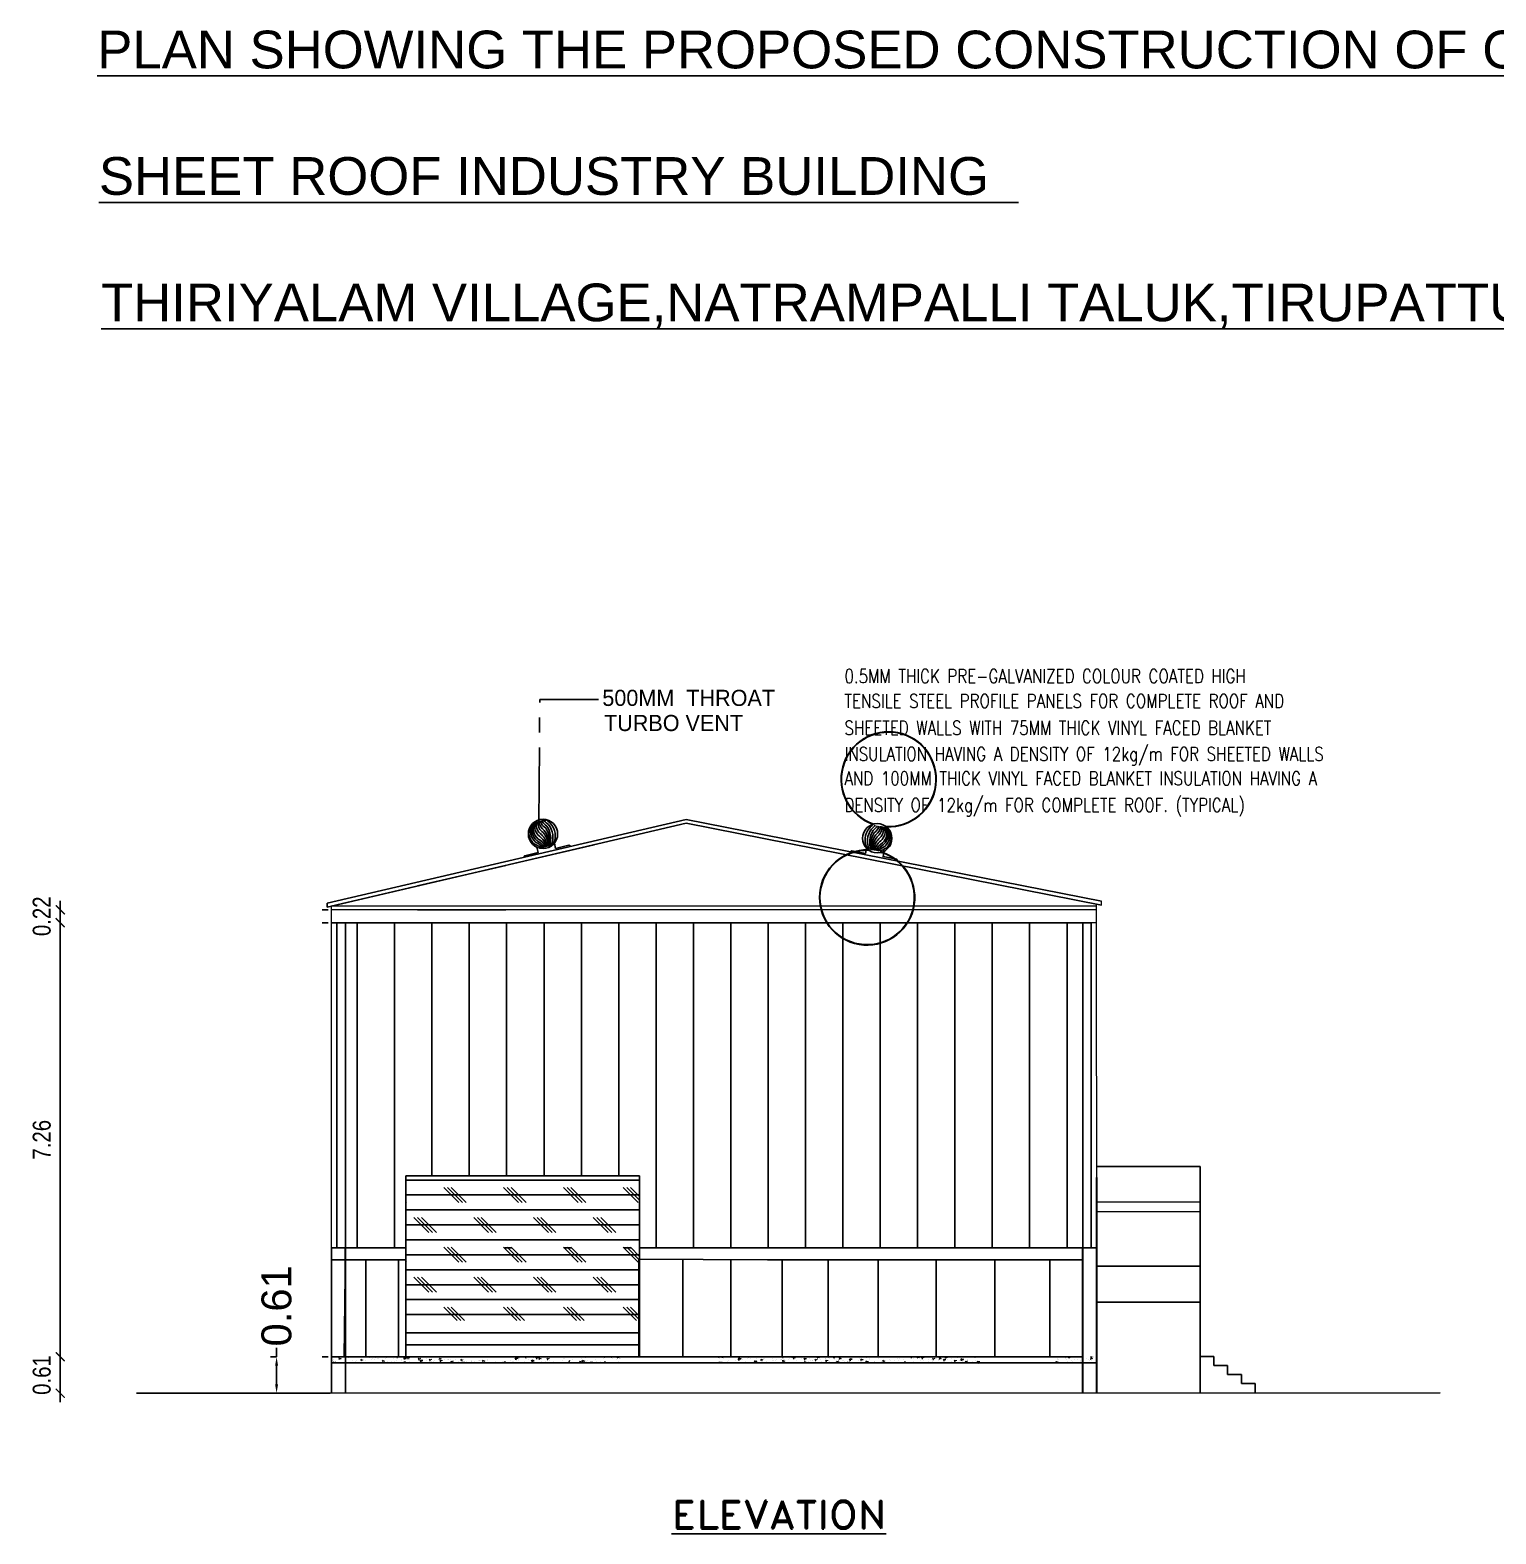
# Model space of a CAD drawing. Header units: metres. Extents: x -43 to 13391, y -52 to 4311.
# Drawn here: x 12726.78 to 12751.31, y 4051.32 to 4076.47 of the extents above; entities that cross this region are included whole.
import ezdxf
from ezdxf.enums import TextEntityAlignment as Align
from ezdxf.lldxf.tags import DXFTag

# ---------------------------------------------------------------- set-up
doc = ezdxf.new("R2010")
doc.units = ezdxf.units.M
doc.header["$MEASUREMENT"] = 0
doc.linetypes.add('CENTER', pattern=[2, 1.25, -0.25, 0.25, -0.25])
doc.linetypes.add('DOT2', pattern=[0.125, 0, -0.125])
for name, color, linetype in [('BLK_1_PLINTH_HEIGHT', 7, 'Continuous'), ('CENTER', 4, 'CENTER'), ('COMPOUNDWALL', 58, 'Continuous'), ('HID', 4, 'HIDDEN'), ('ID', 3, 'Continuous'), ('TEXT', 4, 'Continuous'), ('WALL', 125, 'Continuous')]:
    doc.layers.add(name, color=color, linetype=linetype)
for name, color, linetype, lineweight in [('CP', 2, 'Continuous', 18), ('SHEET', 6, 'Continuous', 18), ('STEEL', 11, 'Continuous', 18)]:
    doc.layers.add(name, color=color, linetype=linetype, lineweight=lineweight)
doc.styles.add('dd', font='romand.shx', dxfattribs={"width": 1.1, "height": 6})
doc.styles.add('ID', font='GOTHIC.TTF', dxfattribs={"width": 0.85})
doc.styles.add('ROMANS', font='romans.shx', dxfattribs={"width": 0.8})
doc.styles.get("Standard").update_dxf_attribs({"font": 'arial.ttf'})
doc.styles.add('USA TEXT', font='GOTHIC.TTF')
tags = doc.linetypes.add('HIDDEN', pattern=[0.375, 0.25, -0.125]).pattern_tags.tags
tags[6:7] = [DXFTag(74, 4), DXFTag(75, 0), DXFTag(340, '0'), DXFTag(46, 1.0), DXFTag(50, 0.0), DXFTag(44, 0.0), DXFTag(45, 0.0)]
tags[4:5] = [DXFTag(74, 4), DXFTag(75, 0), DXFTag(340, '0'), DXFTag(46, 1.0), DXFTag(50, 0.0), DXFTag(44, 0.0), DXFTag(45, 0.0)]
doc.dimstyles.new('1-100-ID', dxfattribs={"dimtxt": 0.3, "dimasz": 0.15, "dimexe": 0.1, "dimexo": 0.06, "dimgap": 0.15, "dimtad": 1, "dimzin": 3, "dimdsep": 46, "dimtxsty": 'ID', "dimblk": 'ARCHTICK', "dimcen": 0, "dimclrd": 252, "dimclre": 252, "dimclrt": 3, "dimadec": 0, "dimazin": 0, "dimtfac": 1, "dimtix": 1, "dimtmove": 2, "dimatfit": 3, "dimldrblk": 'OPEN90', "dimfxl": 0, "dimtolj": 1, "dimtzin": 0, "dimarcsym": 0})
doc.dimstyles.get("Standard").update_dxf_attribs({"dimtxt": 0.5, "dimasz": 0.15, "dimexe": 0.13, "dimexo": 0.13, "dimgap": 0.1, "dimtad": 0, "dimzin": 0, "dimdsep": 46, "dimtxsty": 'Standard', "dimcen": 0, "dimadec": 0, "dimazin": 0, "dimtfac": 1, "dimtofl": 0, "dimtmove": 0, "dimatfit": 3, "dimfxl": 0, "dimtolj": 1, "dimtzin": 0, "dimarcsym": 0})

# ---------------------------------------------------------------- blocks, each defined once
blk = doc.blocks.new('TURBO')
at = {"layer": 'HID', "linetype": 'ByBlock'}
for points in [[(-439, 709, 0.260816), (-328, 184, -0.03426), (-121, 55, -0.03426)], [(-340, 844, 0.326487), (-272, 241, -0.066086), (-62, 65, -0.066086)], [(-278, 895, 0.347126), (-229, 297, -0.098797), (-19, 71, -0.098797)], [(-250, 894, 0.327886), (-187, 355, -0.129297), (17, 75, -0.129297)], [(-211, 894, 0.310922), (-121, 416, -0.156724), (54, 78, -0.156724)], [(-171, 894, 0.2866), (-55, 478, -0.178171), (86, 80, -0.178171)], [(-127, 896, 0.251458), (10, 541, -0.194416), (115, 82, -0.194416)], [(-86, 899, 0.201001), (59, 603, -0.207799), (136, 82, -0.207799)], [(-35, 904, 0.134165), (115, 667, -0.218557), (157, 83, -0.218557)], [(24, 910, 0.051706), (159, 734, -0.229241), (173, 83, -0.229241)], [(102, 927, 0.047601), (220, 778, -0.290424), (223, 82, -0.290424)], [(180, 945, 0.043008), (281, 822, -0.333679), (287, 93, -0.333679)]]:
    blk.add_lwpolyline(points, format="xyb", dxfattribs=at)
for points in [[(-260, 74), (-242, -106), (-699, -152), (-737, -196)], [(337, 134), (355, -46), (812, 0), (858, -36)]]:
    blk.add_lwpolyline(points, dxfattribs=at)
blk.add_circle((0, 490), 490, dxfattribs=at)
for centre, radius, start, end in [((-222, 2488), 1594, 267.999, 284.702), ((-222, 2488), 1579, 268.7845, 283.9165), ((179, -1511), 1594, 86.7474, 103.4504), ((179, -1511), 1579, 87.5329, 102.665)]:
    blk.add_arc(centre, radius, start, end, dxfattribs=at)
blk = doc.blocks.new('_ARCHTICK')
at = {"color": 0, "linetype": 'ByBlock', "const_width": 0.15}
blk.add_lwpolyline([(-0.5, -0.5), (0.5, 0.5)], dxfattribs=at)
blk = doc.blocks.new('*D25')
at = {"layer": 'Defpoints', "color": 0, "lineweight": -2, "ltscale": 400}
for p in [(12731.828, 4054.28), (12727.287, 4053.67), (12731.808, 4053.67)]:
    blk.add_point(p, dxfattribs=at)
at = {"layer": 'ID', "color": 252, "lineweight": -2, "ltscale": 400}
for p, q in [((12727.287, 4054.28), (12727.287, 4054.43)), ((12727.287, 4054.28), (12727.287, 4053.67)), ((12727.287, 4053.67), (12727.287, 4053.52))]:
    blk.add_line(p, q, dxfattribs=at)
at = {"layer": 'ID', "color": 252, "linetype": 'DOT2', "lineweight": -2, "ltscale": 400}
for p, q in [((12731.768, 4054.28), (12727.187, 4054.28)), ((12731.748, 4053.67), (12727.187, 4053.67))]:
    blk.add_line(p, q, dxfattribs=at)
at = {"layer": 'ID', "color": 252, "lineweight": -2, "ltscale": 400, "xscale": 0.15, "yscale": 0.15, "zscale": 0.15}
for p, rotation in [((12727.287, 4054.28), 270), ((12727.287, 4053.67), 90)]:
    blk.add_blockref('_ARCHTICK', p, dxfattribs=dict(at, rotation=rotation))
at = {"layer": 'ID', "color": 3, "ltscale": 400, "insert": (12726.979, 4053.975), "char_height": 0.3, "attachment_point": 5, "rotation": 90, "style": 'ID'}
blk.add_mtext('\\A1;0.61', dxfattribs=at)
blk = doc.blocks.new('_Open90')
at = {"color": 0, "linetype": 'ByBlock', "lineweight": -2}
for p, q in [((0, 0), (-1, 0)), ((-0.5, 0.5), (0, 0)), ((0, 0), (-0.5, -0.5))]:
    blk.add_line(p, q, dxfattribs=at)
blk = doc.blocks.new('*D26')
at = {"layer": 'Defpoints', "color": 0, "lineweight": -2, "ltscale": 400}
for p in [(12727.287, 4061.54), (12731.828, 4061.54), (12731.828, 4054.28)]:
    blk.add_point(p, dxfattribs=at)
at = {"layer": 'ID', "color": 252, "linetype": 'DOT2', "lineweight": -2, "ltscale": 400}
for p, q in [((12731.768, 4061.54), (12727.187, 4061.54)), ((12731.768, 4054.28), (12727.187, 4054.28))]:
    blk.add_line(p, q, dxfattribs=at)
at = {"layer": 'ID', "color": 252, "lineweight": -2, "ltscale": 400}
blk.add_line((12727.287, 4054.28), (12727.287, 4061.54), dxfattribs=at)
at = {"layer": 'ID', "color": 252, "lineweight": -2, "ltscale": 400, "xscale": 0.15, "yscale": 0.15, "zscale": 0.15}
for p, rotation in [((12727.287, 4061.54), 90), ((12727.287, 4054.28), 270)]:
    blk.add_blockref('_ARCHTICK', p, dxfattribs=dict(at, rotation=rotation))
at = {"layer": 'ID', "color": 3, "ltscale": 400, "insert": (12726.979, 4057.91), "char_height": 0.3, "attachment_point": 5, "rotation": 90, "style": 'ID'}
blk.add_mtext('\\A1;7.26', dxfattribs=at)
blk = doc.blocks.new('*D27')
at = {"layer": 'Defpoints', "color": 0, "lineweight": -2, "ltscale": 400}
for p in [(12727.287, 4061.756), (12731.828, 4061.756), (12731.828, 4061.54)]:
    blk.add_point(p, dxfattribs=at)
at = {"layer": 'ID', "color": 252, "lineweight": -2, "ltscale": 400}
for p, q in [((12727.287, 4061.756), (12727.287, 4061.906)), ((12727.287, 4061.54), (12727.287, 4061.756)), ((12727.287, 4061.54), (12727.287, 4061.39))]:
    blk.add_line(p, q, dxfattribs=at)
at = {"layer": 'ID', "color": 252, "linetype": 'DOT2', "lineweight": -2, "ltscale": 400}
for p, q in [((12731.768, 4061.756), (12727.187, 4061.756)), ((12731.768, 4061.54), (12727.187, 4061.54))]:
    blk.add_line(p, q, dxfattribs=at)
at = {"layer": 'ID', "color": 252, "lineweight": -2, "ltscale": 400, "xscale": 0.15, "yscale": 0.15, "zscale": 0.15}
for p, rotation in [((12727.287, 4061.756), 270), ((12727.287, 4061.54), 90)]:
    blk.add_blockref('_ARCHTICK', p, dxfattribs=dict(at, rotation=rotation))
at = {"layer": 'ID', "color": 3, "ltscale": 400, "insert": (12726.979, 4061.648), "char_height": 0.3, "attachment_point": 5, "rotation": 90, "style": 'ID'}
blk.add_mtext('\\A1;0.22', dxfattribs=at)
blk = doc.blocks.new('*D28')
at = {"layer": 'BLK_1_PLINTH_HEIGHT', "color": 0, "lineweight": -2, "ltscale": 400}
for p, q in [((12730.907, 4054.28), (12730.907, 4054.43)), ((12730.907, 4053.82), (12730.907, 4054.13))]:
    blk.add_line(p, q, dxfattribs=at)
at = {"layer": 'BLK_1_PLINTH_HEIGHT', "color": 0, "linetype": 'DOT2', "lineweight": -2, "ltscale": 400}
for p, q in [((12730.907, 4054.28), (12730.777, 4054.28)), ((12730.907, 4053.67), (12730.777, 4053.67))]:
    blk.add_line(p, q, dxfattribs=at)
at = {"layer": 'BLK_1_PLINTH_HEIGHT', "color": 0, "lineweight": -2, "ltscale": 400}
for points in [[(12730.882, 4054.13), (12730.932, 4054.13), (12730.907, 4054.28)], [(12730.882, 4053.82), (12730.932, 4053.82), (12730.907, 4053.67)]]:
    blk.add_solid(points, dxfattribs=at)
at = {"layer": 'Defpoints', "color": 0, "lineweight": -2, "ltscale": 400}
for p in [(12730.907, 4054.28), (12733.355, 4054.28), (12733.355, 4053.67)]:
    blk.add_point(p, dxfattribs=at)
at = {"layer": 'BLK_1_PLINTH_HEIGHT', "color": 0, "ltscale": 400, "insert": (12730.907, 4055.132), "char_height": 0.5, "attachment_point": 5, "rotation": 90}
blk.add_mtext('\\A1;0.61', dxfattribs=at)

msp = doc.modelspace()

# ---------------------------------------------------------------- linework, layer by layer
at = {"color": 0, "linetype": 'Continuous'}
for p, q in [((12731.755, 4061.866), (12737.762, 4063.267)), ((12737.762, 4063.266), (12744.708, 4061.899))]:
    msp.add_line(p, q, dxfattribs=at)
at = {"ltscale": 400}
for p, q in [((12731.755, 4061.803), (12737.762, 4063.204)), ((12737.762, 4063.204), (12744.708, 4061.836))]:
    msp.add_line(p, q, dxfattribs=at)
for p, q in [((12734.805, 4062.514), (12736.222, 4062.845)), ((12733.265, 4062.155), (12734.744, 4062.5)), ((12731.818, 4061.818), (12733.204, 4062.141)), ((12731.755, 4061.866), (12731.755, 4061.803)), ((12734.744, 4061.756), (12733.265, 4061.756)), ((12731.828, 4053.67), (12731.828, 4056.1)), ((12744.398, 4054.28), (12731.828, 4054.28)), ((12744.628, 4054.18), (12731.828, 4054.18)), ((12744.628, 4054.18), (12733.833, 4054.18))]:
    msp.add_line(p, q)
at = {"linetype": 'Continuous', "lineweight": -2}
for p, q in [((12733.068, 4054.278), (12733.068, 4057.308)), ((12733.068, 4054.888), (12733.068, 4057.308)), ((12733.068, 4057.308), (12736.981, 4057.308)), ((12736.981, 4054.278), (12736.981, 4057.308)), ((12733.068, 4057.236), (12736.981, 4057.236)), ((12733.955, 4056.861), (12733.705, 4057.111)), ((12734.017, 4056.861), (12733.767, 4057.111)), ((12734.08, 4056.861), (12733.83, 4057.111)), ((12734.955, 4056.861), (12734.705, 4057.111)), ((12735.017, 4056.861), (12734.767, 4057.111)), ((12735.08, 4056.861), (12734.83, 4057.111)), ((12735.955, 4056.861), (12735.705, 4057.111)), ((12736.017, 4056.861), (12735.767, 4057.111)), ((12736.08, 4056.861), (12735.83, 4057.111)), ((12736.955, 4056.861), (12736.705, 4057.111)), ((12736.981, 4056.897), (12736.767, 4057.111)), ((12736.981, 4056.959), (12736.83, 4057.111)), ((12733.068, 4056.986), (12736.981, 4056.986)), ((12733.08, 4056.861), (12733.068, 4056.873)), ((12733.068, 4056.736), (12736.981, 4056.736)), ((12733.455, 4056.361), (12733.205, 4056.611)), ((12733.517, 4056.361), (12733.267, 4056.611)), ((12733.58, 4056.361), (12733.33, 4056.611)), ((12734.455, 4056.361), (12734.205, 4056.611)), ((12734.517, 4056.361), (12734.267, 4056.611)), ((12734.58, 4056.361), (12734.33, 4056.611)), ((12735.455, 4056.361), (12735.205, 4056.611)), ((12735.517, 4056.361), (12735.267, 4056.611)), ((12735.58, 4056.361), (12735.33, 4056.611)), ((12736.455, 4056.361), (12736.205, 4056.611)), ((12736.517, 4056.361), (12736.267, 4056.611)), ((12736.58, 4056.361), (12736.33, 4056.611)), ((12733.068, 4056.486), (12736.981, 4056.486)), ((12731.828, 4056.1), (12733.068, 4056.1)), ((12733.068, 4056.236), (12736.981, 4056.236)), ((12733.955, 4055.861), (12733.705, 4056.111)), ((12734.017, 4055.861), (12733.767, 4056.111)), ((12734.08, 4055.861), (12733.83, 4056.111)), ((12734.955, 4055.861), (12734.705, 4056.111)), ((12734.728, 4056.1), (12734.84, 4056.1)), ((12735.017, 4055.861), (12734.767, 4056.111)), ((12735.08, 4055.861), (12734.83, 4056.111)), ((12735.955, 4055.861), (12735.705, 4056.111)), ((12735.715, 4056.1), (12735.84, 4056.1)), ((12736.017, 4055.861), (12735.767, 4056.111)), ((12736.08, 4055.861), (12735.83, 4056.111)), ((12736.955, 4055.861), (12736.705, 4056.111)), ((12736.715, 4056.1), (12736.84, 4056.1)), ((12736.981, 4055.897), (12736.767, 4056.111)), ((12736.981, 4055.959), (12736.83, 4056.111)), ((12736.981, 4056.1), (12738.506, 4056.1)), ((12737.912, 4056.1), (12739.118, 4056.1)), ((12739.118, 4056.1), (12744.131, 4056.1)), ((12743.843, 4056.1), (12744.398, 4056.1)), ((12744.398, 4056.1), (12744.628, 4056.1)), ((12744.628, 4056.1), (12744.536, 4056.1)), ((12731.828, 4055.9), (12733.068, 4055.9)), ((12733.068, 4055.986), (12736.981, 4055.986)), ((12733.08, 4055.861), (12733.068, 4055.873)), ((12736.966, 4055.911), (12739.118, 4055.9)), ((12739.118, 4055.9), (12744.131, 4055.9)), ((12743.843, 4055.9), (12744.398, 4055.9)), ((12746.358, 4055.795), (12744.628, 4055.795)), ((12733.068, 4055.736), (12736.981, 4055.736)), ((12733.455, 4055.361), (12733.205, 4055.611)), ((12733.517, 4055.361), (12733.267, 4055.611)), ((12733.58, 4055.361), (12733.33, 4055.611)), ((12734.455, 4055.361), (12734.205, 4055.611)), ((12734.517, 4055.361), (12734.267, 4055.611)), ((12734.58, 4055.361), (12734.33, 4055.611)), ((12735.455, 4055.361), (12735.205, 4055.611)), ((12735.517, 4055.361), (12735.267, 4055.611)), ((12735.58, 4055.361), (12735.33, 4055.611)), ((12736.455, 4055.361), (12736.205, 4055.611)), ((12736.517, 4055.361), (12736.267, 4055.611)), ((12736.58, 4055.361), (12736.33, 4055.611)), ((12733.068, 4055.486), (12736.981, 4055.486)), ((12733.068, 4055.236), (12736.981, 4055.236)), ((12733.927, 4054.888), (12733.705, 4055.111)), ((12733.99, 4054.888), (12733.767, 4055.111)), ((12734.052, 4054.888), (12733.83, 4055.111)), ((12734.927, 4054.888), (12734.705, 4055.111)), ((12734.99, 4054.888), (12734.767, 4055.111)), ((12735.052, 4054.888), (12734.83, 4055.111)), ((12735.927, 4054.888), (12735.705, 4055.111)), ((12735.99, 4054.888), (12735.767, 4055.111)), ((12736.052, 4054.888), (12735.83, 4055.111)), ((12736.927, 4054.888), (12736.705, 4055.111)), ((12736.981, 4054.897), (12736.767, 4055.111)), ((12736.981, 4054.959), (12736.83, 4055.111)), ((12746.358, 4055.195), (12744.628, 4055.195)), ((12733.068, 4054.986), (12736.981, 4054.986)), ((12736.981, 4054.678), (12733.068, 4054.678)), ((12736.981, 4054.478), (12733.068, 4054.478)), ((12738.8, 4054.28), (12742.7, 4054.28)), ((12739.118, 4054.28), (12743.028, 4054.28)), ((12731.808, 4053.67), (12728.562, 4053.67)), ((12731.828, 4053.67), (12750.376, 4053.677))]:
    msp.add_line(p, q, dxfattribs=at)
at = {"lineweight": 30}
for p, q in [((12744.628, 4053.675), (12744.628, 4057.28)), ((12732.058, 4054.279), (12732.058, 4056.099)), ((12744.398, 4053.675), (12744.398, 4056.1)), ((12744.398, 4054.28), (12744.398, 4056.1))]:
    msp.add_line(p, q, dxfattribs=at)
at = {"color": 0}
msp.add_line((12732.038, 4054.28), (12732.058, 4056.099), dxfattribs=at)
at = {"linetype": 'Continuous', "lineweight": 30}
for p, q in [((12731.84, 4054.224), (12731.84, 4054.224)), ((12731.853, 4054.23), (12731.853, 4054.23)), ((12731.86, 4054.18), (12731.871, 4054.193)), ((12731.886, 4054.18), (12731.883, 4054.195)), ((12731.932, 4054.268), (12731.932, 4054.268)), ((12731.949, 4054.249), (12731.967, 4054.255)), ((12731.949, 4054.249), (12731.962, 4054.24)), ((12731.949, 4054.187), (12731.949, 4054.187)), ((12731.972, 4054.243), (12731.972, 4054.243)), ((12731.974, 4054.241), (12731.979, 4054.257)), ((12731.996, 4054.276), (12731.996, 4054.276)), ((12732.001, 4054.255), (12732.001, 4054.255)), ((12732.025, 4054.189), (12732.025, 4054.189)), ((12732.084, 4054.182), (12732.084, 4054.182)), ((12732.102, 4054.261), (12732.102, 4054.261)), ((12732.185, 4054.21), (12732.185, 4054.21)), ((12732.188, 4054.277), (12732.188, 4054.277)), ((12732.227, 4054.193), (12732.227, 4054.193)), ((12732.23, 4054.278), (12732.23, 4054.278)), ((12732.247, 4054.192), (12732.247, 4054.192)), ((12732.249, 4054.218), (12732.249, 4054.218)), ((12732.314, 4054.228), (12732.332, 4054.235)), ((12732.314, 4054.228), (12732.327, 4054.22)), ((12732.324, 4054.271), (12732.324, 4054.271)), ((12732.339, 4054.221), (12732.344, 4054.236)), ((12732.345, 4054.231), (12732.345, 4054.231)), ((12732.359, 4054.212), (12732.359, 4054.212)), ((12732.395, 4054.217), (12732.395, 4054.217)), ((12732.459, 4054.265), (12732.459, 4054.265)), ((12732.489, 4054.23), (12732.489, 4054.23)), ((12732.506, 4054.252), (12732.506, 4054.252)), ((12732.543, 4054.242), (12732.543, 4054.242)), ((12732.569, 4054.26), (12732.569, 4054.26)), ((12732.595, 4054.259), (12732.595, 4054.259)), ((12732.618, 4054.246), (12732.618, 4054.246)), ((12732.665, 4054.273), (12732.665, 4054.273)), ((12732.679, 4054.208), (12732.697, 4054.215)), ((12732.679, 4054.208), (12732.692, 4054.199)), ((12732.691, 4054.268), (12732.691, 4054.268)), ((12732.704, 4054.201), (12732.709, 4054.216)), ((12732.731, 4054.254), (12732.731, 4054.254)), ((12732.747, 4054.181), (12732.747, 4054.181)), ((12732.75, 4054.265), (12732.75, 4054.265)), ((12732.759, 4054.194), (12732.759, 4054.194)), ((12732.823, 4054.202), (12732.823, 4054.202)), ((12732.866, 4054.248), (12732.866, 4054.248)), ((12732.877, 4054.199), (12732.877, 4054.199)), ((12732.917, 4054.274), (12732.922, 4054.28)), ((12732.917, 4054.274), (12732.932, 4054.273)), ((12732.919, 4054.215), (12732.919, 4054.215)), ((12732.944, 4054.274), (12732.943, 4054.28)), ((12732.948, 4054.276), (12732.948, 4054.276)), ((12733.002, 4054.242), (12733.002, 4054.242)), ((12733.005, 4054.215), (12733.005, 4054.215)), ((12733.037, 4054.251), (12733.057, 4054.271)), ((12733.037, 4054.251), (12733.06, 4054.247)), ((12733.044, 4054.188), (12733.062, 4054.194)), ((12733.044, 4054.188), (12733.055, 4054.18)), ((12733.069, 4054.18), (12733.074, 4054.196)), ((12733.072, 4054.246), (12733.07, 4054.27)), ((12733.079, 4054.236), (12733.079, 4054.236)), ((12733.084, 4054.271), (12733.084, 4054.271)), ((12733.099, 4054.258), (12733.111, 4054.273)), ((12733.099, 4054.258), (12733.114, 4054.257)), ((12733.126, 4054.258), (12733.123, 4054.274)), ((12733.125, 4054.193), (12733.125, 4054.193)), ((12733.137, 4054.237), (12733.137, 4054.237)), ((12733.137, 4054.234), (12733.137, 4054.234)), ((12733.273, 4054.231), (12733.273, 4054.231)), ((12733.273, 4054.218), (12733.273, 4054.218)), ((12733.281, 4054.242), (12733.293, 4054.257)), ((12733.281, 4054.242), (12733.296, 4054.241)), ((12733.309, 4054.242), (12733.306, 4054.258)), ((12733.308, 4054.209), (12733.328, 4054.229)), ((12733.308, 4054.209), (12733.331, 4054.205)), ((12733.343, 4054.204), (12733.341, 4054.228)), ((12733.393, 4054.183), (12733.393, 4054.183)), ((12733.396, 4054.186), (12733.396, 4054.186)), ((12733.409, 4054.225), (12733.409, 4054.225)), ((12733.421, 4054.243), (12733.421, 4054.243)), ((12733.463, 4054.226), (12733.475, 4054.241)), ((12733.463, 4054.226), (12733.478, 4054.225)), ((12733.482, 4054.188), (12733.482, 4054.188)), ((12733.491, 4054.226), (12733.488, 4054.242)), ((12733.492, 4054.199), (12733.492, 4054.199)), ((12733.525, 4054.202), (12733.525, 4054.202)), ((12733.544, 4054.219), (12733.544, 4054.219)), ((12733.592, 4054.18), (12733.599, 4054.187)), ((12733.612, 4054.18), (12733.612, 4054.186)), ((12733.622, 4054.249), (12733.635, 4054.241)), ((12733.63, 4054.213), (12733.63, 4054.213)), ((12733.645, 4054.21), (12733.658, 4054.225)), ((12733.645, 4054.21), (12733.66, 4054.209)), ((12733.648, 4054.242), (12733.653, 4054.257)), ((12733.653, 4054.22), (12733.653, 4054.22)), ((12733.655, 4054.22), (12733.655, 4054.22)), ((12733.673, 4054.21), (12733.67, 4054.226)), ((12733.68, 4054.214), (12733.68, 4054.214)), ((12733.716, 4054.229), (12733.716, 4054.229)), ((12733.762, 4054.242), (12733.762, 4054.242)), ((12733.778, 4054.239), (12733.778, 4054.239)), ((12733.783, 4054.237), (12733.783, 4054.237)), ((12733.813, 4054.241), (12733.813, 4054.241)), ((12733.815, 4054.208), (12733.815, 4054.208)), ((12733.827, 4054.195), (12733.84, 4054.209)), ((12733.827, 4054.195), (12733.843, 4054.193)), ((12733.855, 4054.195), (12733.852, 4054.21)), ((12733.897, 4054.236), (12733.897, 4054.236)), ((12733.951, 4054.202), (12733.951, 4054.202)), ((12733.988, 4054.229), (12734.005, 4054.236)), ((12733.988, 4054.229), (12734, 4054.22)), ((12734.011, 4054.18), (12734.022, 4054.193)), ((12734.013, 4054.222), (12734.018, 4054.237)), ((12734.033, 4054.231), (12734.033, 4054.231)), ((12734.037, 4054.18), (12734.034, 4054.194)), ((12734.043, 4054.189), (12734.043, 4054.189)), ((12734.066, 4054.183), (12734.066, 4054.183)), ((12734.086, 4054.196), (12734.086, 4054.196)), ((12734.169, 4054.225), (12734.169, 4054.225)), ((12734.171, 4054.205), (12734.171, 4054.205)), ((12734.172, 4054.2), (12734.172, 4054.2)), ((12734.222, 4054.191), (12734.222, 4054.191)), ((12734.226, 4054.204), (12734.226, 4054.204)), ((12734.29, 4054.213), (12734.29, 4054.213)), ((12734.303, 4054.224), (12734.303, 4054.224)), ((12734.304, 4054.219), (12734.304, 4054.219)), ((12734.32, 4054.226), (12734.32, 4054.226)), ((12734.353, 4054.208), (12734.37, 4054.215)), ((12734.353, 4054.208), (12734.365, 4054.2)), ((12734.358, 4054.185), (12734.358, 4054.185)), ((12734.378, 4054.201), (12734.383, 4054.217)), ((12734.386, 4054.225), (12734.386, 4054.225)), ((12734.433, 4054.242), (12734.433, 4054.242)), ((12734.44, 4054.213), (12734.44, 4054.213)), ((12734.575, 4054.208), (12734.575, 4054.208)), ((12734.691, 4054.193), (12734.691, 4054.193)), ((12734.711, 4054.202), (12734.711, 4054.202)), ((12734.718, 4054.188), (12734.735, 4054.195)), ((12734.718, 4054.188), (12734.729, 4054.18)), ((12734.743, 4054.181), (12734.748, 4054.196)), ((12734.8, 4054.189), (12734.8, 4054.189)), ((12734.821, 4054.211), (12734.821, 4054.211)), ((12734.846, 4054.196), (12734.846, 4054.196)), ((12734.863, 4054.197), (12734.863, 4054.197)), ((12734.901, 4054.246), (12734.921, 4054.267)), ((12734.901, 4054.246), (12734.923, 4054.242)), ((12734.931, 4054.27), (12734.949, 4054.277)), ((12734.931, 4054.27), (12734.944, 4054.262)), ((12734.936, 4054.241), (12734.933, 4054.266)), ((12734.949, 4054.227), (12734.949, 4054.227)), ((12734.956, 4054.263), (12734.961, 4054.278)), ((12734.96, 4054.21), (12734.96, 4054.21)), ((12734.982, 4054.19), (12734.982, 4054.19)), ((12735.05, 4054.201), (12735.05, 4054.201)), ((12735.067, 4054.274), (12735.073, 4054.28)), ((12735.067, 4054.274), (12735.083, 4054.273)), ((12735.081, 4054.246), (12735.081, 4054.246)), ((12735.095, 4054.274), (12735.094, 4054.28)), ((12735.118, 4054.185), (12735.118, 4054.185)), ((12735.12, 4054.231), (12735.12, 4054.231)), ((12735.172, 4054.204), (12735.192, 4054.224)), ((12735.172, 4054.204), (12735.195, 4054.2)), ((12735.184, 4054.239), (12735.184, 4054.239)), ((12735.198, 4054.227), (12735.198, 4054.227)), ((12735.207, 4054.199), (12735.204, 4054.224)), ((12735.212, 4054.264), (12735.212, 4054.264)), ((12735.25, 4054.258), (12735.262, 4054.273)), ((12735.25, 4054.258), (12735.265, 4054.257)), ((12735.277, 4054.258), (12735.274, 4054.274)), ((12735.28, 4054.252), (12735.28, 4054.252)), ((12735.296, 4054.25), (12735.314, 4054.257)), ((12735.296, 4054.25), (12735.309, 4054.241)), ((12735.321, 4054.243), (12735.326, 4054.258)), ((12735.337, 4054.196), (12735.337, 4054.196)), ((12735.34, 4054.28), (12735.34, 4054.28)), ((12735.346, 4054.252), (12735.346, 4054.252)), ((12735.407, 4054.197), (12735.407, 4054.197)), ((12735.432, 4054.242), (12735.444, 4054.257)), ((12735.432, 4054.242), (12735.447, 4054.241)), ((12735.437, 4054.181), (12735.437, 4054.181)), ((12735.44, 4054.273), (12735.44, 4054.273)), ((12735.46, 4054.242), (12735.457, 4054.258)), ((12735.461, 4054.18), (12735.463, 4054.182)), ((12735.469, 4054.215), (12735.469, 4054.215)), ((12735.476, 4054.18), (12735.476, 4054.181)), ((12735.494, 4054.278), (12735.494, 4054.278)), ((12735.533, 4054.194), (12735.533, 4054.194)), ((12735.694, 4054.215), (12735.694, 4054.215)), ((12735.703, 4054.247), (12735.703, 4054.247)), ((12735.727, 4054.249), (12735.727, 4054.249)), ((12735.796, 4054.21), (12735.811, 4054.209)), ((12735.851, 4054.273), (12735.851, 4054.273)), ((12735.853, 4054.236), (12735.853, 4054.236)), ((12735.856, 4054.183), (12735.856, 4054.183)), ((12735.859, 4054.268), (12735.859, 4054.268)), ((12735.948, 4054.184), (12735.948, 4054.184)), ((12735.978, 4054.194), (12735.991, 4054.209)), ((12735.978, 4054.194), (12735.994, 4054.193)), ((12735.981, 4054.28), (12735.981, 4054.28)), ((12735.987, 4054.201), (12735.987, 4054.201)), ((12736.006, 4054.194), (12736.003, 4054.21)), ((12736.014, 4054.257), (12736.014, 4054.257)), ((12736.026, 4054.209), (12736.044, 4054.216)), ((12736.026, 4054.209), (12736.039, 4054.201)), ((12736.051, 4054.202), (12736.056, 4054.217)), ((12736.077, 4054.265), (12736.077, 4054.265)), ((12736.096, 4054.209), (12736.096, 4054.209)), ((12736.115, 4054.218), (12736.115, 4054.218)), ((12736.116, 4054.274), (12736.116, 4054.274)), ((12736.162, 4054.18), (12736.173, 4054.193)), ((12736.174, 4054.278), (12736.174, 4054.278)), ((12736.188, 4054.18), (12736.185, 4054.194)), ((12736.247, 4054.237), (12736.247, 4054.237)), ((12736.252, 4054.269), (12736.252, 4054.269)), ((12736.267, 4054.199), (12736.267, 4054.199)), ((12736.331, 4054.207), (12736.331, 4054.207)), ((12736.377, 4054.254), (12736.377, 4054.254)), ((12736.387, 4054.263), (12736.387, 4054.263)), ((12736.391, 4054.189), (12736.409, 4054.196)), ((12736.391, 4054.189), (12736.403, 4054.18)), ((12736.393, 4054.26), (12736.393, 4054.26)), ((12736.416, 4054.181), (12736.421, 4054.197)), ((12736.502, 4054.186), (12736.502, 4054.186)), ((12736.506, 4054.271), (12736.506, 4054.271)), ((12736.511, 4054.28), (12736.516, 4054.28)), ((12736.523, 4054.257), (12736.523, 4054.257)), ((12736.529, 4054.279), (12736.529, 4054.28)), ((12736.587, 4054.241), (12736.587, 4054.241)), ((12736.605, 4054.271), (12736.622, 4054.277)), ((12736.605, 4054.271), (12736.617, 4054.262)), ((12736.63, 4054.263), (12736.635, 4054.279)), ((12736.634, 4054.205), (12736.634, 4054.205)), ((12736.651, 4054.249), (12736.651, 4054.249)), ((12736.659, 4054.251), (12736.659, 4054.251)), ((12738.303, 4054.264), (12738.308, 4054.279)), ((12738.308, 4054.193), (12738.308, 4054.193)), ((12738.313, 4054.18), (12738.324, 4054.193)), ((12738.318, 4054.269), (12738.318, 4054.269)), ((12738.318, 4054.182), (12738.318, 4054.182)), ((12738.321, 4054.267), (12738.321, 4054.267)), ((12738.339, 4054.18), (12738.336, 4054.194)), ((12738.358, 4054.278), (12738.36, 4054.28)), ((12738.358, 4054.278), (12738.38, 4054.275)), ((12738.372, 4054.202), (12738.372, 4054.202)), ((12738.39, 4054.278), (12738.39, 4054.278)), ((12738.393, 4054.274), (12738.392, 4054.28)), ((12738.446, 4054.198), (12738.446, 4054.198)), ((12738.468, 4054.214), (12738.468, 4054.214)), ((12738.525, 4054.272), (12738.525, 4054.272)), ((12738.578, 4054.217), (12738.578, 4054.217)), ((12738.628, 4054.236), (12738.628, 4054.236)), ((12738.629, 4054.236), (12738.648, 4054.257)), ((12738.629, 4054.236), (12738.651, 4054.233)), ((12738.643, 4054.251), (12738.661, 4054.258)), ((12738.643, 4054.251), (12738.656, 4054.242)), ((12738.661, 4054.266), (12738.661, 4054.266)), ((12738.664, 4054.232), (12738.661, 4054.256)), ((12738.668, 4054.244), (12738.673, 4054.259)), ((12738.692, 4054.244), (12738.692, 4054.244)), ((12738.709, 4054.235), (12738.709, 4054.235)), ((12738.752, 4054.194), (12738.752, 4054.194)), ((12738.788, 4054.257), (12738.788, 4054.257)), ((12738.797, 4054.261), (12738.797, 4054.261)), ((12738.837, 4054.252), (12738.837, 4054.252)), ((12738.9, 4054.219), (12738.9, 4054.219)), ((12738.9, 4054.194), (12738.919, 4054.215)), ((12738.9, 4054.194), (12738.922, 4054.191)), ((12738.932, 4054.255), (12738.932, 4054.255)), ((12738.935, 4054.19), (12738.932, 4054.214)), ((12738.945, 4054.186), (12738.945, 4054.186)), ((12738.949, 4054.278), (12738.949, 4054.278)), ((12738.966, 4054.186), (12738.966, 4054.186)), ((12738.969, 4054.271), (12738.969, 4054.271)), ((12739.008, 4054.23), (12739.026, 4054.237)), ((12739.008, 4054.23), (12739.021, 4054.222)), ((12739.033, 4054.223), (12739.038, 4054.239)), ((12739.042, 4054.199), (12739.042, 4054.199)), ((12739.048, 4054.245), (12739.048, 4054.245)), ((12739.068, 4054.249), (12739.068, 4054.249)), ((12739.096, 4054.204), (12739.096, 4054.204)), ((12739.109, 4054.189), (12739.109, 4054.189)), ((12739.15, 4054.277), (12739.15, 4054.277)), ((12739.196, 4054.27), (12739.196, 4054.27)), ((12739.202, 4054.22), (12739.202, 4054.22)), ((12739.203, 4054.243), (12739.203, 4054.243)), ((12739.225, 4054.22), (12739.225, 4054.22)), ((12739.257, 4054.214), (12739.257, 4054.214)), ((12739.266, 4054.228), (12739.266, 4054.228)), ((12739.285, 4054.272), (12739.285, 4054.272)), ((12739.339, 4054.238), (12739.339, 4054.238)), ((12739.357, 4054.239), (12739.357, 4054.239)), ((12739.362, 4054.241), (12739.362, 4054.241)), ((12739.369, 4054.274), (12739.375, 4054.28)), ((12739.369, 4054.274), (12739.385, 4054.272)), ((12739.373, 4054.21), (12739.391, 4054.217)), ((12739.373, 4054.21), (12739.386, 4054.202)), ((12739.397, 4054.274), (12739.396, 4054.28)), ((12739.398, 4054.203), (12739.403, 4054.218)), ((12739.405, 4054.24), (12739.405, 4054.24)), ((12739.421, 4054.266), (12739.421, 4054.266)), ((12739.475, 4054.232), (12739.475, 4054.232)), ((12739.487, 4054.257), (12739.487, 4054.257)), ((12739.522, 4054.262), (12739.522, 4054.262)), ((12739.552, 4054.258), (12739.564, 4054.272)), ((12739.552, 4054.258), (12739.567, 4054.256)), ((12739.553, 4054.265), (12739.553, 4054.265)), ((12739.557, 4054.26), (12739.557, 4054.26)), ((12739.579, 4054.258), (12739.576, 4054.274)), ((12739.586, 4054.27), (12739.586, 4054.27)), ((12739.61, 4054.226), (12739.61, 4054.226)), ((12739.612, 4054.189), (12739.612, 4054.189)), ((12739.615, 4054.273), (12739.615, 4054.273)), ((12739.615, 4054.183), (12739.615, 4054.183)), ((12739.692, 4054.255), (12739.692, 4054.255)), ((12739.734, 4054.242), (12739.746, 4054.256)), ((12739.734, 4054.242), (12739.749, 4054.24)), ((12739.738, 4054.19), (12739.756, 4054.197)), ((12739.738, 4054.19), (12739.751, 4054.181)), ((12739.744, 4054.208), (12739.744, 4054.208)), ((12739.746, 4054.22), (12739.746, 4054.22)), ((12739.761, 4054.242), (12739.759, 4054.258)), ((12739.763, 4054.183), (12739.769, 4054.198)), ((12739.776, 4054.204), (12739.776, 4054.204)), ((12739.798, 4054.202), (12739.798, 4054.202)), ((12739.828, 4054.249), (12739.828, 4054.249)), ((12739.839, 4054.212), (12739.839, 4054.212)), ((12739.874, 4054.226), (12739.874, 4054.226)), ((12739.881, 4054.215), (12739.881, 4054.215)), ((12739.916, 4054.226), (12739.928, 4054.24)), ((12739.916, 4054.226), (12739.931, 4054.224)), ((12739.935, 4054.225), (12739.935, 4054.225)), ((12739.944, 4054.226), (12739.941, 4054.242)), ((12739.946, 4054.227), (12739.946, 4054.227)), ((12739.952, 4054.272), (12739.969, 4054.279)), ((12739.952, 4054.272), (12739.964, 4054.263)), ((12739.963, 4054.243), (12739.963, 4054.243)), ((12739.977, 4054.265), (12739.982, 4054.28)), ((12740.003, 4054.242), (12740.003, 4054.242)), ((12740.017, 4054.209), (12740.017, 4054.209)), ((12740.094, 4054.253), (12740.094, 4054.253)), ((12740.096, 4054.246), (12740.096, 4054.246)), ((12740.098, 4054.21), (12740.11, 4054.224)), ((12740.098, 4054.21), (12740.113, 4054.209)), ((12740.099, 4054.237), (12740.099, 4054.237)), ((12740.126, 4054.21), (12740.123, 4054.226)), ((12740.135, 4054.261), (12740.135, 4054.261)), ((12740.152, 4054.203), (12740.152, 4054.203)), ((12740.159, 4054.254), (12740.159, 4054.254)), ((12740.221, 4054.273), (12740.228, 4054.28)), ((12740.221, 4054.273), (12740.244, 4054.27)), ((12740.235, 4054.232), (12740.235, 4054.232)), ((12740.243, 4054.278), (12740.243, 4054.278)), ((12740.257, 4054.269), (12740.255, 4054.28)), ((12740.256, 4054.267), (12740.256, 4054.267)), ((12740.262, 4054.194), (12740.262, 4054.194)), ((12740.265, 4054.279), (12740.265, 4054.279)), ((12740.28, 4054.194), (12740.293, 4054.208)), ((12740.28, 4054.194), (12740.296, 4054.193)), ((12740.288, 4054.198), (12740.288, 4054.198)), ((12740.308, 4054.194), (12740.305, 4054.21)), ((12740.317, 4054.251), (12740.334, 4054.258)), ((12740.317, 4054.251), (12740.329, 4054.243)), ((12740.342, 4054.244), (12740.347, 4054.26)), ((12740.349, 4054.188), (12740.349, 4054.188)), ((12740.37, 4054.226), (12740.37, 4054.226)), ((12740.39, 4054.211), (12740.39, 4054.211)), ((12740.413, 4054.196), (12740.413, 4054.196)), ((12740.424, 4054.192), (12740.424, 4054.192)), ((12740.465, 4054.18), (12740.475, 4054.193)), ((12740.49, 4054.18), (12740.487, 4054.194)), ((12740.492, 4054.231), (12740.512, 4054.252)), ((12740.492, 4054.231), (12740.515, 4054.228)), ((12740.506, 4054.22), (12740.506, 4054.22)), ((12740.509, 4054.209), (12740.509, 4054.209)), ((12740.522, 4054.23), (12740.522, 4054.23)), ((12740.528, 4054.227), (12740.525, 4054.251)), ((12740.559, 4054.186), (12740.559, 4054.186)), ((12740.641, 4054.214), (12740.641, 4054.214)), ((12740.653, 4054.248), (12740.653, 4054.248)), ((12740.669, 4054.23), (12740.669, 4054.23)), ((12740.676, 4054.203), (12740.676, 4054.203)), ((12740.682, 4054.231), (12740.699, 4054.238)), ((12740.682, 4054.231), (12740.694, 4054.223)), ((12740.707, 4054.224), (12740.712, 4054.239)), ((12740.733, 4054.239), (12740.733, 4054.239)), ((12740.764, 4054.189), (12740.783, 4054.21)), ((12740.764, 4054.189), (12740.786, 4054.186)), ((12740.777, 4054.209), (12740.777, 4054.209)), ((12740.781, 4054.264), (12740.781, 4054.264)), ((12740.799, 4054.185), (12740.796, 4054.209)), ((12740.825, 4054.228), (12740.825, 4054.228)), ((12740.829, 4054.251), (12740.829, 4054.251)), ((12740.91, 4054.198), (12740.91, 4054.198)), ((12740.912, 4054.203), (12740.912, 4054.203)), ((12740.973, 4054.254), (12740.973, 4054.254)), ((12740.986, 4054.181), (12740.986, 4054.181)), ((12740.99, 4054.272), (12740.99, 4054.272)), ((12741.034, 4054.198), (12741.034, 4054.198)), ((12741.04, 4054.216), (12741.04, 4054.216)), ((12741.047, 4054.211), (12741.064, 4054.218)), ((12741.047, 4054.211), (12741.059, 4054.202)), ((12741.048, 4054.197), (12741.048, 4054.197)), ((12741.072, 4054.203), (12741.077, 4054.219)), ((12741.082, 4054.193), (12741.082, 4054.193)), ((12741.121, 4054.279), (12741.121, 4054.279)), ((12741.168, 4054.233), (12741.168, 4054.233)), ((12741.182, 4054.223), (12741.182, 4054.223)), ((12741.184, 4054.192), (12741.184, 4054.192)), ((12741.243, 4054.214), (12741.243, 4054.214)), ((12741.3, 4054.252), (12741.3, 4054.252)), ((12741.306, 4054.223), (12741.306, 4054.223)), ((12741.319, 4054.186), (12741.319, 4054.186)), ((12741.33, 4054.249), (12741.33, 4054.249)), ((12741.403, 4054.235), (12741.403, 4054.235)), ((12741.412, 4054.19), (12741.43, 4054.197)), ((12741.412, 4054.19), (12741.424, 4054.182)), ((12741.428, 4054.185), (12741.428, 4054.185)), ((12741.431, 4054.269), (12741.431, 4054.269)), ((12741.437, 4054.183), (12741.442, 4054.198)), ((12741.478, 4054.274), (12741.478, 4054.274)), ((12741.52, 4054.273), (12741.526, 4054.28)), ((12741.52, 4054.273), (12741.536, 4054.272)), ((12741.548, 4054.273), (12741.547, 4054.28)), ((12741.556, 4054.201), (12741.556, 4054.201)), ((12741.563, 4054.256), (12741.563, 4054.256)), ((12741.575, 4054.185), (12741.575, 4054.185)), ((12741.625, 4054.272), (12741.643, 4054.279)), ((12741.625, 4054.272), (12741.638, 4054.264)), ((12741.627, 4054.265), (12741.627, 4054.265)), ((12741.65, 4054.265), (12741.655, 4054.28)), ((12741.688, 4054.22), (12741.688, 4054.22)), ((12741.703, 4054.257), (12741.715, 4054.272)), ((12741.703, 4054.257), (12741.718, 4054.256)), ((12741.723, 4054.277), (12741.723, 4054.277)), ((12741.723, 4054.211), (12741.723, 4054.211)), ((12741.73, 4054.257), (12741.727, 4054.273)), ((12741.816, 4054.198), (12741.816, 4054.198)), ((12741.818, 4054.238), (12741.818, 4054.238)), ((12741.871, 4054.236), (12741.871, 4054.236)), ((12741.88, 4054.207), (12741.88, 4054.207)), ((12741.885, 4054.242), (12741.897, 4054.256)), ((12741.885, 4054.242), (12741.9, 4054.24)), ((12741.912, 4054.241), (12741.909, 4054.257)), ((12741.947, 4054.254), (12741.947, 4054.254)), ((12741.976, 4054.219), (12741.976, 4054.219)), ((12741.99, 4054.252), (12742.008, 4054.259)), ((12741.99, 4054.252), (12742.003, 4054.243)), ((12742.015, 4054.245), (12742.021, 4054.26)), ((12742.019, 4054.262), (12742.019, 4054.262)), ((12742.067, 4054.226), (12742.079, 4054.24)), ((12742.067, 4054.226), (12742.082, 4054.224)), ((12742.075, 4054.189), (12742.075, 4054.189)), ((12742.079, 4054.273), (12742.079, 4054.273)), ((12742.085, 4054.269), (12742.097, 4054.28)), ((12742.085, 4054.269), (12742.108, 4054.265)), ((12742.095, 4054.226), (12742.092, 4054.241)), ((12742.121, 4054.264), (12742.119, 4054.28)), ((12742.137, 4054.241), (12742.137, 4054.241)), ((12742.2, 4054.249), (12742.2, 4054.249)), ((12742.206, 4054.207), (12742.206, 4054.207)), ((12742.249, 4054.21), (12742.261, 4054.224)), ((12742.249, 4054.21), (12742.264, 4054.208)), ((12742.277, 4054.21), (12742.274, 4054.226)), ((12742.296, 4054.262), (12742.296, 4054.262)), ((12742.318, 4054.275), (12742.318, 4054.275)), ((12742.334, 4054.223), (12742.334, 4054.223)), ((12742.355, 4054.232), (12742.373, 4054.238)), ((12742.355, 4054.232), (12742.368, 4054.223)), ((12742.356, 4054.227), (12742.376, 4054.247)), ((12742.356, 4054.227), (12742.379, 4054.223)), ((12742.38, 4054.224), (12742.386, 4054.24)), ((12742.392, 4054.222), (12742.389, 4054.246)), ((12742.39, 4054.183), (12742.39, 4054.183)), ((12742.431, 4054.194), (12742.444, 4054.208)), ((12742.431, 4054.194), (12742.446, 4054.192)), ((12742.453, 4054.27), (12742.453, 4054.27)), ((12742.453, 4054.186), (12742.453, 4054.186)), ((12742.454, 4054.191), (12742.454, 4054.191)), ((12742.459, 4054.194), (12742.456, 4054.21)), ((12742.466, 4054.242), (12742.466, 4054.242)), ((12742.55, 4054.204), (12742.55, 4054.204)), ((12742.589, 4054.264), (12742.589, 4054.264)), ((12742.597, 4054.26), (12742.597, 4054.26)), ((12742.601, 4054.212), (12742.601, 4054.212)), ((12742.616, 4054.18), (12742.626, 4054.192)), ((12742.627, 4054.185), (12742.647, 4054.205)), ((12742.627, 4054.185), (12742.65, 4054.181)), ((12742.641, 4054.18), (12742.638, 4054.194)), ((12742.663, 4054.18), (12742.66, 4054.204)), ((12743.945, 4054.191), (12743.962, 4054.198)), ((12743.945, 4054.191), (12743.957, 4054.182)), ((12743.966, 4054.232), (12743.966, 4054.232)), ((12743.97, 4054.184), (12743.975, 4054.199)), ((12743.972, 4054.245), (12743.972, 4054.245)), ((12743.983, 4054.188), (12743.983, 4054.188)), ((12743.991, 4054.241), (12743.991, 4054.241)), ((12744.104, 4054.264), (12744.104, 4054.264)), ((12744.114, 4054.258), (12744.114, 4054.258)), ((12744.126, 4054.235), (12744.126, 4054.235)), ((12744.143, 4054.209), (12744.143, 4054.209)), ((12744.158, 4054.273), (12744.176, 4054.28)), ((12744.158, 4054.273), (12744.171, 4054.264)), ((12744.183, 4054.266), (12744.188, 4054.28)), ((12744.207, 4054.217), (12744.207, 4054.217)), ((12744.231, 4054.197), (12744.231, 4054.197)), ((12744.262, 4054.23), (12744.262, 4054.23)), ((12744.303, 4054.23), (12744.303, 4054.23)), ((12744.359, 4054.213), (12744.359, 4054.213)), ((12744.359, 4054.194), (12744.359, 4054.194)), ((12744.398, 4054.224), (12744.398, 4054.224)), ((12744.463, 4054.251), (12744.463, 4054.251)), ((12744.491, 4054.232), (12744.491, 4054.232)), ((12744.507, 4054.22), (12744.507, 4054.22)), ((12744.523, 4054.252), (12744.541, 4054.259)), ((12744.523, 4054.252), (12744.536, 4054.244)), ((12744.527, 4054.259), (12744.527, 4054.259)), ((12744.531, 4054.273), (12744.537, 4054.28)), ((12744.531, 4054.273), (12744.546, 4054.272)), ((12744.533, 4054.218), (12744.533, 4054.218)), ((12744.548, 4054.245), (12744.553, 4054.261)), ((12744.558, 4054.273), (12744.557, 4054.28)), ((12744.622, 4054.25), (12744.622, 4054.25)), ((12744.623, 4054.272), (12744.623, 4054.272)), ((12731.827, 4053.706), (12731.827, 4053.706)), ((12740.816, 4053.671), (12740.816, 4053.671)), ((12741.854, 4053.678), (12741.854, 4053.678))]:
    msp.add_line(p, q, dxfattribs=at)
at = {"linetype": 'Continuous'}
for p, q in [((12732.038, 4054.28), (12744.398, 4054.28)), ((12744.398, 4054.28), (12738.588, 4054.28)), ((12744.398, 4054.28), (12738.8, 4054.28)), ((12744.398, 4054.28), (12739.118, 4054.28))]:
    msp.add_line(p, q, dxfattribs=at)
at = {"layer": 'CENTER'}
for p, q in [((12735.295, 4063.222), (12735.31, 4065.276)), ((12735.31, 4065.276), (12736.293, 4065.276))]:
    msp.add_line(p, q, dxfattribs=at)
at = {"layer": 'COMPOUNDWALL', "color": 0, "linetype": 'Continuous'}
for p, q in [((12746.358, 4054.285), (12746.588, 4054.285)), ((12746.588, 4054.285), (12746.588, 4054.135)), ((12746.588, 4054.135), (12746.818, 4054.135)), ((12746.818, 4054.135), (12746.818, 4053.985)), ((12746.818, 4053.985), (12747.048, 4053.985)), ((12747.048, 4053.985), (12747.048, 4053.835)), ((12747.048, 4053.835), (12747.278, 4053.835)), ((12747.278, 4053.835), (12747.278, 4053.685))]:
    msp.add_line(p, q, dxfattribs=at)
at = {"layer": 'CP', "ltscale": 400}
for p, q in [((12746.358, 4056.865), (12744.628, 4056.865)), ((12746.358, 4056.705), (12744.628, 4056.705))]:
    msp.add_line(p, q, dxfattribs=at)
at = {"layer": 'SHEET'}
for p, q in [((12744.628, 4056.105), (12744.627, 4061.852)), ((12731.828, 4056.1), (12731.828, 4061.818))]:
    msp.add_line(p, q, dxfattribs=at)
at = {"layer": 'SHEET', "linetype": 'Continuous', "lineweight": -2}
for p, q in [((12731.917, 4056.1), (12731.917, 4061.54)), ((12732.058, 4056.099), (12732.058, 4061.54)), ((12732.256, 4056.1), (12732.256, 4061.54)), ((12732.881, 4056.1), (12732.881, 4061.54)), ((12733.506, 4057.308), (12733.506, 4061.54)), ((12734.131, 4057.308), (12734.131, 4061.54)), ((12734.756, 4057.308), (12734.756, 4061.54)), ((12735.381, 4057.308), (12735.381, 4061.54)), ((12736.006, 4057.308), (12736.006, 4061.54)), ((12736.631, 4057.308), (12736.631, 4061.54)), ((12737.256, 4056.1), (12737.256, 4061.54)), ((12737.881, 4056.1), (12737.881, 4061.54)), ((12738.506, 4056.1), (12738.506, 4061.54)), ((12739.131, 4056.1), (12739.131, 4061.54)), ((12739.756, 4056.1), (12739.756, 4061.54)), ((12740.381, 4056.1), (12740.381, 4061.54)), ((12741.006, 4056.1), (12741.006, 4061.54)), ((12741.631, 4056.1), (12741.631, 4061.54)), ((12742.256, 4056.1), (12742.256, 4061.54)), ((12742.881, 4056.1), (12742.881, 4061.54)), ((12743.506, 4056.1), (12743.506, 4061.54)), ((12744.131, 4056.1), (12744.131, 4061.54)), ((12744.398, 4056.1), (12744.398, 4061.54)), ((12744.536, 4056.1), (12744.536, 4061.54))]:
    msp.add_line(p, q, dxfattribs=at)
at = {"layer": 'SHEET', "color": 6, "linetype": 'Continuous'}
msp.add_lwpolyline([(12731.755, 4061.866), (12731.755, 4061.803), (12737.762, 4063.203), (12744.708, 4061.836), (12744.708, 4061.898), (12737.762, 4063.266), (12731.755, 4061.866)], dxfattribs=at)
at = {"layer": 'STEEL'}
for p, q in [((12744.628, 4061.818), (12731.828, 4061.818)), ((12744.628, 4061.756), (12731.828, 4061.756)), ((12736.222, 4061.756), (12734.805, 4061.756)), ((12737.701, 4061.756), (12736.284, 4061.756)), ((12731.828, 4061.54), (12744.536, 4061.54)), ((12744.628, 4061.54), (12731.828, 4061.54))]:
    msp.add_line(p, q, dxfattribs=at)
at = {"layer": 'STEEL', "linetype": 'Continuous', "lineweight": -2}
msp.add_line((12744.398, 4061.54), (12731.828, 4061.54), dxfattribs=at)
at = {"layer": 'WALL', "color": 56, "ltscale": 400}
for p, q in [((12746.358, 4057.465), (12744.628, 4057.465)), ((12746.358, 4053.675), (12746.358, 4057.465)), ((12744.628, 4056.105), (12744.628, 4054.285)), ((12732.402, 4054.28), (12732.402, 4055.9)), ((12732.944, 4054.28), (12732.944, 4055.9)), ((12737.701, 4054.28), (12737.701, 4055.9)), ((12738.506, 4054.28), (12738.506, 4055.9)), ((12739.363, 4054.28), (12739.363, 4055.9)), ((12740.135, 4054.28), (12740.135, 4055.9)), ((12740.972, 4054.28), (12740.972, 4055.9)), ((12741.941, 4054.28), (12741.941, 4055.9)), ((12742.926, 4054.28), (12742.926, 4055.9)), ((12743.843, 4054.28), (12743.843, 4055.9))]:
    msp.add_line(p, q, dxfattribs=at)
at = {"layer": 'WALL', "ltscale": 400}
for p, q in [((12731.828, 4056.1), (12731.828, 4054.28)), ((12732.058, 4056.1), (12732.058, 4053.67)), ((12744.398, 4056.1), (12744.398, 4053.67)), ((12744.628, 4056.1), (12744.628, 4053.67))]:
    msp.add_line(p, q, dxfattribs=at)
at = {"layer": 'WALL', "color": 4, "ltscale": 400}
msp.add_line((12736.966, 4054.28), (12736.966, 4055.9), dxfattribs=at)

# ---------------------------------------------------------------- block references
at = {"color": 5}
for p, xscale, yscale, zscale, rotation in [((12740.937, 4062.708), -0.0004998696362592, 0.0004998695576433, 0.0004998695578173, 355.4080156216369), ((12735.396, 4062.782), 0.0004998696363099, 0.0004998696363099, 0.0004998696363099, 7.465763553937321)]:
    msp.add_blockref('TURBO', p, dxfattribs=dict(at, xscale=xscale, yscale=yscale, zscale=zscale, rotation=rotation))

# ---------------------------------------------------------------- texts
at = {"linetype": 'Continuous', "lineweight": -2}
for s, p in [('%%UPLAN SHOWING THE PROPOSED CONSTRUCTION OF GROUND  FLOOR  PRE- GALVANIZED', (12727.906, 4075.83)), ('%%USHEET ROOF INDUSTRY BUILDING  ', (12727.934, 4073.715)), ('%%UTHIRIYALAM VILLAGE,NATRAMPALLI TALUK,TIRUPATTUR  DIST.', (12727.97, 4071.6))]:
    msp.add_text(s, height=0.63123, dxfattribs=at).set_placement(p)
at = {"linetype": 'Continuous', "style": 'ROMANS', "width": 0.8}
for s, p in [('0.5MM THICK PRE-GALVANIZED COLOUR COATED HIGH', (12740.408, 4065.665)), ('TENSILE STEEL PROFILE PANELS FOR COMPLETE ROOF AND ', (12740.408, 4065.25)), ('SHEETED WALLS WITH 75MM THICK VINYL FACED BLANKET ', (12740.408, 4064.799)), ('INSULATION HAVING A DENSITY OF 12kg/m FOR SHEETED WALLS', (12740.408, 4064.363)), ('AND 100MM THICK VINYL FACED BLANKET INSULATION HAVING A ', (12740.408, 4063.955)), ('DENSITY OF 12kg/m FOR COMPLETE ROOF. (TYPICAL)', (12740.408, 4063.509))]:
    msp.add_text(s, height=0.2304, dxfattribs=at).set_placement(p, align=Align.MIDDLE_LEFT)
at = {"linetype": 'Continuous', "lineweight": -2, "style": 'dd', "width": 1.1}
msp.add_text('%%UELEVATION', height=0.462, dxfattribs=at).set_placement((12737.514, 4051.409))
at = {"layer": 'TEXT', "style": 'USA TEXT'}
for s, p in [('500MM  THROAT', (12736.357, 4065.166)), ('TURBO VENT', (12736.385, 4064.746))]:
    msp.add_text(s, height=0.27, dxfattribs=at).set_placement(p)

# ---------------------------------------------------------------- dimensions: what is measured, and where the dimension line sits
at = {"layer": 'BLK_1_PLINTH_HEIGHT', "ltscale": 400}
dim = msp.add_linear_dim(base=(12730.907, 4054.28), p1=(12733.355, 4053.67), p2=(12733.355, 4054.28), angle=90, dimstyle='Standard', override={"dimpost": '\\X', "dimfxl": 0}, dxfattribs=at)
dim.commit()
dim.dimension.update_dxf_attribs({"geometry": '*D28', "text_midpoint": (12730.907, 4055.132)})
at = {"layer": 'ID', "ltscale": 400}
for base, p1, p2, picture, middle in [((12727.287, 4061.756), (12731.828, 4061.54), (12731.828, 4061.756), '*D27', (12726.979, 4061.648)), ((12727.287, 4061.54), (12731.828, 4054.28), (12731.828, 4061.54), '*D26', (12726.979, 4057.91)), ((12727.287, 4053.67), (12731.828, 4054.28), (12731.808, 4053.67), '*D25', (12726.979, 4053.975))]:
    dim = msp.add_linear_dim(base=base, p1=p1, p2=p2, angle=90, dimstyle='1-100-ID', dxfattribs=at)
    dim.commit()
    dim.dimension.update_dxf_attribs({"geometry": picture, "text_midpoint": middle})

doc.saveas('drawing.dxf')
